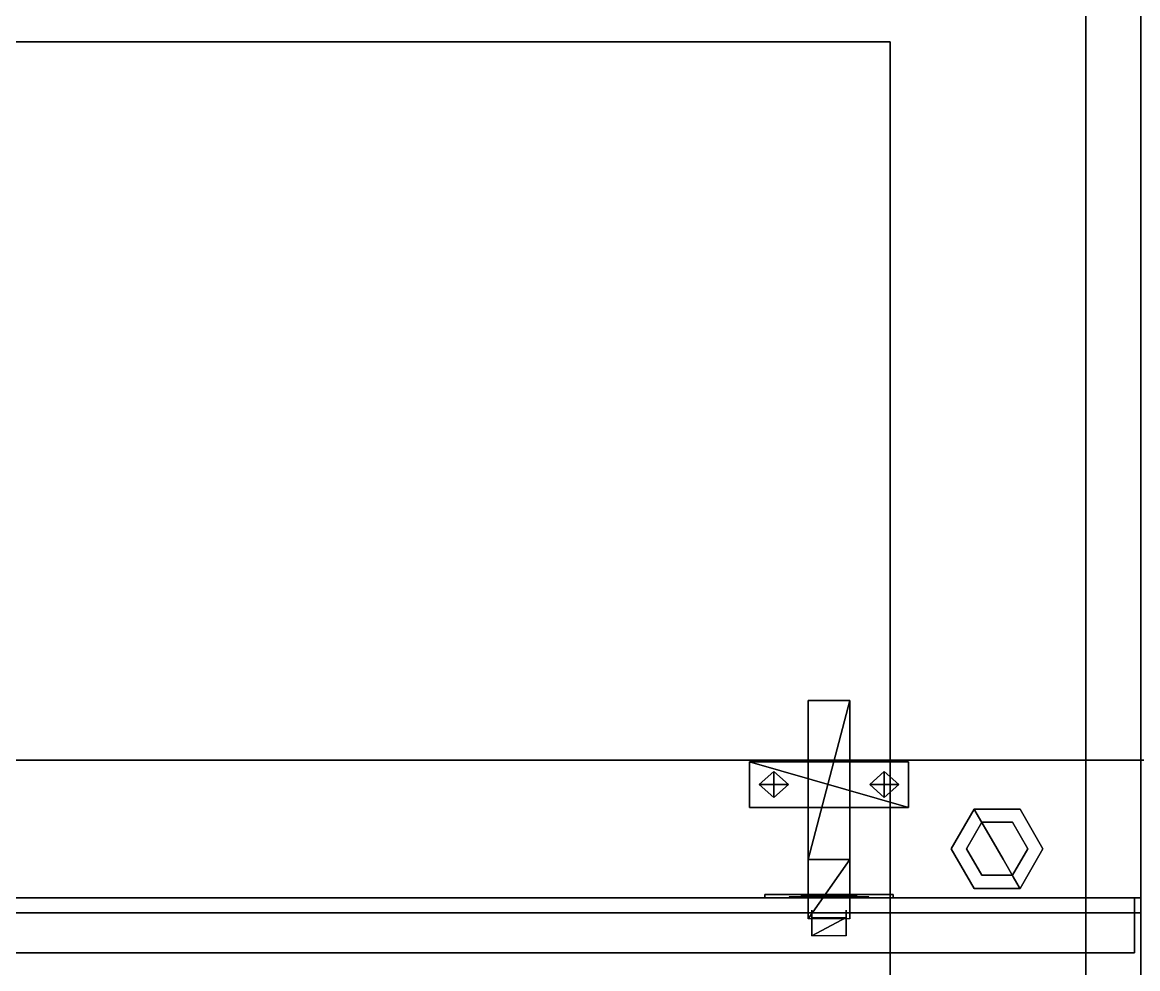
# Model space of a CAD drawing. Extents: x 0 to 6014, y -2453 to 0.
# Drawn here: x 2044 to 2409, y -573.2 to -263.6 of the extents above; entities that cross this region are included whole.
import ezdxf

# ---------------------------------------------------------------- set-up
doc = ezdxf.new("R2010")
doc.units = 0
for name, color, linetype in [('LAYER0', 7, 'CONTINUOUS'), ('LAYER1', 7, 'CONTINUOUS'), ('LAYER20', 7, 'CONTINUOUS'), ('LAYER24', 7, 'CONTINUOUS'), ('LAYER282', 7, 'CONTINUOUS'), ('LAYER299', 7, 'CONTINUOUS'), ('LAYER3', 7, 'CONTINUOUS'), ('LAYER300', 7, 'CONTINUOUS'), ('LAYER315', 254, 'CONTINUOUS'), ('LAYER416', 7, 'CONTINUOUS'), ('LAYER417', 7, 'CONTINUOUS'), ('LAYER420', 7, 'CONTINUOUS'), ('LAYER429', 28, 'CONTINUOUS'), ('LAYER430', 253, 'CONTINUOUS'), ('LAYER433', 254, 'CONTINUOUS'), ('LAYER435', 45, 'CONTINUOUS'), ('LAYER685', 7, 'CONTINUOUS'), ('LAYER695', 7, 'CONTINUOUS'), ('LAYER696', 45, 'CONTINUOUS')]:
    doc.layers.add(name, color=color, linetype=linetype)

msp = doc.modelspace()

# ---------------------------------------------------------------- linework, layer by layer
at = {"layer": 'LAYER0'}
for points, invisible_edges in [([(4585, 0), (1510, -265), (1510, 0), (4585, 0)], 1), ([(1510, -265), (4585, 0), (2107, -1840), (1510, -265)], 7), ([(1510, -265, 5), (2107, -1840, 5), (1510, 0, 5), (1510, -265, 5)], 3), ([(1510, 0, 5), (2107, -1840, 5), (4585, 0, 5), (1510, 0, 5)], 3), ([(2107, -1840), (4585, 0), (2107, -2453), (2107, -1840)], 3), ([(2107, -2453), (4585, 0), (4585, -640), (2107, -2453)], 5), ([(4585, 0, 5), (2107, -1840, 5), (4585, -640, 5), (4585, 0, 5)], 3), ([(2107, -1840, 5), (0, -10, 5), (0, -1840, 5), (2107, -1840, 5)], 1), ([(0, -10, 5), (2107, -1840, 5), (1065, -265, 5), (0, -10, 5)], 7), ([(0, -1840), (1065, -265), (2107, -1840), (0, -1840)], 3), ([(2107, -1840), (1065, -265), (1510, -265), (2107, -1840)], 5), ([(1065, -265, 5), (2107, -1840, 5), (1510, -265, 5), (1065, -265, 5)], 3)]:
    msp.add_3dface(points, dxfattribs=dict(at, invisible_edges=invisible_edges))
at = {"layer": 'LAYER20', "invisible_edges": 1}
for points in [[(2392, -150, 156), (1678, -823, 156), (1678, -150, 156), (2392, -150, 156)], [(1678, -823, 156), (2392, -150, 156), (2392, -823, 156), (1678, -823, 156)], [(2392, -823, 174), (1678, -150, 174), (1678, -823, 174), (2392, -823, 174)], [(1678, -150, 174), (2392, -823, 174), (2392, -150, 174), (1678, -150, 174)], [(2392, -150, 156), (2392, -823, 174), (2392, -823, 156), (2392, -150, 156)], [(2392, -823, 174), (2392, -150, 156), (2392, -150, 174), (2392, -823, 174)]]:
    msp.add_3dface(points, dxfattribs=at)
at = {"layer": 'LAYER24', "invisible_edges": 1}
for points in [[(1678, -174.6001, 292), (2392, -823.0001, 292), (2392, -174.6001, 292), (1678, -174.6001, 292)], [(2392, -823.0001, 292), (1678, -174.6001, 292), (1678, -823.0001, 292), (2392, -823.0001, 292)], [(1678, -823.0001, 274), (2392, -174.6001, 274), (2392, -823.0001, 274), (1678, -823.0001, 274)], [(2392, -174.6001, 274), (1678, -823.0001, 274), (1678, -174.6001, 274), (2392, -174.6001, 274)], [(2392, -174.6001, 274), (2392, -823.0001, 292), (2392, -823.0001, 274), (2392, -174.6001, 274)], [(2392, -823.0001, 292), (2392, -174.6001, 274), (2392, -174.6001, 292), (2392, -823.0001, 292)]]:
    msp.add_3dface(points, dxfattribs=at)
at = {"layer": 'LAYER282', "invisible_edges": 1}
for points in [[(2392, -150, 1943), (2392, -755, 2293), (2392, -150, 2293), (2392, -150, 1943)], [(2392, -755, 2293), (2392, -150, 1943), (2392, -755, 1943), (2392, -755, 2293)], [(2392, -150, 1943), (2410, -755, 1943), (2392, -755, 1943), (2392, -150, 1943)], [(2410, -755, 1943), (2392, -150, 1943), (2410, -150, 1943), (2410, -755, 1943)], [(2410, -150, 2293), (2392, -755, 2293), (2410, -755, 2293), (2410, -150, 2293)], [(2392, -755, 2293), (2410, -150, 2293), (2392, -150, 2293), (2392, -755, 2293)]]:
    msp.add_3dface(points, dxfattribs=at)
at = {"layer": 'LAYER299', "invisible_edges": 1}
for points in [[(2392, -150, 1944), (1696, -755, 1944), (1696, -150, 1944), (2392, -150, 1944)], [(1696, -755, 1944), (2392, -150, 1944), (2392, -755, 1944), (1696, -755, 1944)], [(2392, -755, 1962), (1696, -150, 1962), (1696, -755, 1962), (2392, -755, 1962)], [(1696, -150, 1962), (2392, -755, 1962), (2392, -150, 1962), (1696, -150, 1962)], [(2392, -150, 1944), (2392, -755, 1962), (2392, -755, 1944), (2392, -150, 1944)], [(2392, -755, 1962), (2392, -150, 1944), (2392, -150, 1962), (2392, -755, 1962)]]:
    msp.add_3dface(points, dxfattribs=at)
at = {"layer": 'LAYER3', "invisible_edges": 1}
for points in [[(2392, -150, 155), (2392, -823, 912), (2392, -150, 912), (2392, -150, 155)], [(2392, -823, 912), (2392, -150, 155), (2392, -823, 155), (2392, -823, 912)], [(2392, -150, 155), (2410, -823, 155), (2392, -823, 155), (2392, -150, 155)], [(2410, -823, 155), (2392, -150, 155), (2410, -150, 155), (2410, -823, 155)], [(2410, -150, 912), (2392, -823, 912), (2410, -823, 912), (2410, -150, 912)], [(2392, -823, 912), (2410, -150, 912), (2392, -150, 912), (2392, -823, 912)]]:
    msp.add_3dface(points, dxfattribs=at)
at = {"layer": 'LAYER300', "invisible_edges": 1}
for points in [[(1696, -150, 2292), (2392, -755, 2292), (2392, -150, 2292), (1696, -150, 2292)], [(2392, -755, 2292), (1696, -150, 2292), (1696, -755, 2292), (2392, -755, 2292)], [(1696, -755, 2274), (2392, -150, 2274), (2392, -755, 2274), (1696, -755, 2274)], [(2392, -150, 2274), (1696, -755, 2274), (1696, -150, 2274), (2392, -150, 2274)], [(2392, -150, 2274), (2392, -755, 2292), (2392, -755, 2274), (2392, -150, 2274)], [(2392, -755, 2292), (2392, -150, 2274), (2392, -150, 2292), (2392, -755, 2292)]]:
    msp.add_3dface(points, dxfattribs=at)
at = {"layer": 'LAYER315', "invisible_edges": 1}
for points in [[(3646, -505, 1925), (1678, -755, 1925), (1678, -505, 1925), (3646, -505, 1925)], [(1678, -755, 1925), (3646, -505, 1925), (3646, -755, 1925), (1678, -755, 1925)], [(1678, -505, 1943), (3646, -505, 1925), (1678, -505, 1925), (1678, -505, 1943)], [(3646, -505, 1925), (1678, -505, 1943), (3646, -505, 1943), (3646, -505, 1925)], [(3646, -755, 1943), (1678, -505, 1943), (1678, -755, 1943), (3646, -755, 1943)], [(1678, -505, 1943), (3646, -755, 1943), (3646, -505, 1943), (1678, -505, 1943)]]:
    msp.add_3dface(points, dxfattribs=at)
at = {"layer": 'LAYER416', "invisible_edges": 1}
for points in [[(1696, -150, 1924), (2392, -550, 1924), (2392, -150, 1924), (1696, -150, 1924)], [(2392, -550, 1924), (1696, -150, 1924), (1696, -550, 1924), (2392, -550, 1924)], [(1696, -550, 1906), (2392, -150, 1906), (2392, -550, 1906), (1696, -550, 1906)], [(2392, -150, 1906), (1696, -550, 1906), (1696, -150, 1906), (2392, -150, 1906)], [(2392, -150, 1906), (2392, -550, 1924), (2392, -550, 1906), (2392, -150, 1906)], [(2392, -550, 1924), (2392, -150, 1906), (2392, -150, 1924), (2392, -550, 1924)], [(1696, -550, 1906), (2392, -550, 1924), (1696, -550, 1924), (1696, -550, 1906)], [(2392, -550, 1924), (1696, -550, 1906), (2392, -550, 1906), (2392, -550, 1924)]]:
    msp.add_3dface(points, dxfattribs=at)
at = {"layer": 'LAYER417', "invisible_edges": 1}
for points in [[(2392, -150, 1583), (1696, -550, 1583), (1696, -150, 1583), (2392, -150, 1583)], [(1696, -550, 1583), (2392, -150, 1583), (2392, -550, 1583), (1696, -550, 1583)], [(2392, -550, 1601), (1696, -150, 1601), (1696, -550, 1601), (2392, -550, 1601)], [(1696, -150, 1601), (2392, -550, 1601), (2392, -150, 1601), (1696, -150, 1601)], [(2392, -150, 1583), (2392, -550, 1601), (2392, -550, 1583), (2392, -150, 1583)], [(2392, -550, 1601), (2392, -150, 1583), (2392, -150, 1601), (2392, -550, 1601)], [(2392, -550, 1601), (1696, -550, 1583), (2392, -550, 1583), (2392, -550, 1601)], [(1696, -550, 1583), (2392, -550, 1601), (1696, -550, 1601), (1696, -550, 1583)]]:
    msp.add_3dface(points, dxfattribs=at)
at = {"layer": 'LAYER420', "invisible_edges": 1}
for points in [[(2392, -150, 1582), (2392, -550, 1925), (2392, -150, 1925), (2392, -150, 1582)], [(2392, -550, 1925), (2392, -150, 1582), (2392, -550, 1582), (2392, -550, 1925)], [(2392, -150, 1582), (2410, -550, 1582), (2392, -550, 1582), (2392, -150, 1582)], [(2410, -550, 1582), (2392, -150, 1582), (2410, -150, 1582), (2410, -550, 1582)], [(2410, -150, 1925), (2392, -550, 1925), (2410, -550, 1925), (2410, -150, 1925)], [(2392, -550, 1925), (2410, -150, 1925), (2392, -150, 1925), (2392, -550, 1925)], [(2410, -550, 1582), (2392, -550, 1925), (2392, -550, 1582), (2410, -550, 1582)], [(2392, -550, 1925), (2410, -550, 1582), (2410, -550, 1925), (2392, -550, 1925)]]:
    msp.add_3dface(points, dxfattribs=at)
at = {"layer": 'LAYER429'}
for points in [[(2287, -549, 1883.5), (2287, -550, 1883.5), (2287, -549, 1883.5)], [(2287, -549, 1883.5), (2287, -549, 1901.5), (2287, -549, 1901.5), (2287, -549, 1883.5)], [(2329, -550, 1883.5), (2287, -550, 1883.5), (2287, -549, 1883.5), (2329, -549, 1883.5)], [(2299, -549, 1901.5), (2299, -550, 1901.5), (2287, -550, 1901.5), (2287, -549, 1901.5)], [(2287, -549, 1901.5), (2287, -550, 1901.5), (2287, -550, 1883.5), (2287, -549, 1883.5)], [(2299, -550, 1901.5), (2287, -550, 1901.5), (2299, -550, 1901.5)], [(2329, -550, 1883.5), (2329, -550, 1901.5), (2287, -550, 1901.5), (2287, -550, 1883.5)], [(2317, -549, 1888.5), (2317, -550, 1888.5), (2299, -550, 1888.5), (2299, -549, 1888.5)], [(2299, -549, 1888.5), (2299, -550, 1888.5), (2299, -550, 1901.5), (2299, -549, 1901.5)], [(2317, -550, 1888.5), (2299, -550, 1888.5), (2317, -550, 1888.5)], [(2317, -549, 1888.5), (2317, -550, 1888.5), (2317, -550, 1901.5), (2317, -549, 1901.5)], [(2317, -549, 1901.5), (2317, -550, 1901.5), (2329, -550, 1901.5), (2329, -549, 1901.5)], [(2317, -550, 1901.5), (2329, -550, 1901.5), (2317, -550, 1901.5)], [(2329, -549, 1883.5), (2329, -549, 1901.5), (2329, -549, 1901.5), (2329, -549, 1883.5)], [(2329, -549, 1901.5), (2329, -550, 1901.5), (2329, -550, 1883.5), (2329, -549, 1883.5)]]:
    msp.add_3dface(points, dxfattribs=at)
for points, invisible_edges in [([(2287, -549, 1883.5), (2329, -549, 1883.5), (2317, -549, 1888.5), (2299, -549, 1888.5)], 10), ([(2287, -549, 1883.5), (2299, -549, 1888.5), (2299, -549, 1901.5), (2287, -549, 1901.5)], 1), ([(2295.99, -549.75, 1906.475), (2295, -549.75, 1901.5), (2299, -549.75, 1901.5), (2302.5, -549.75, 1905.5)], 8), ([(2298.808, -549.75, 1910.692), (2295.99, -549.75, 1906.475), (2302.5, -549.75, 1905.5), (2302.5, -549.75, 1909)], 10), ([(2303.025, -549.75, 1913.51), (2298.808, -549.75, 1910.692), (2302.5, -549.75, 1909), (2302.5, -549.75, 1912.5)], 10), ([(2302.683, -549.5, 1905.709), (2313.5, -549.5, 1905.5), (2317, -549.5, 1901.5), (2299, -549.5, 1901.5)], 5), ([(2299, -549.5, 1901.5), (2317, -549.5, 1901.5), (2317, -549.5, 1888.5), (2299, -549.5, 1888.5)], 1), ([(2302.5, -549.5, 1912.5), (2313.5, -549.5, 1912.5), (2313.5, -549.5, 1905.5), (2302.683, -549.5, 1905.709)], 4), ([(2308, -549.75, 1914.5), (2303.025, -549.75, 1913.51), (2302.5, -549.75, 1912.5), (2308, -549.75, 1912.5)], 10), ([(2312.975, -549.75, 1913.51), (2308, -549.75, 1914.5), (2308, -549.75, 1912.5), (2313.5, -549.75, 1912.5)], 10), ([(2317.192, -549.75, 1910.692), (2312.975, -549.75, 1913.51), (2313.5, -549.75, 1912.5), (2313.5, -549.75, 1909)], 10), ([(2321, -549.75, 1901.5), (2320.01, -549.75, 1906.475), (2313.5, -549.75, 1905.5), (2317, -549.75, 1901.5)], 2), ([(2320.01, -549.75, 1906.475), (2317.192, -549.75, 1910.692), (2313.5, -549.75, 1909), (2313.5, -549.75, 1905.5)], 10), ([(2329, -549, 1883.5), (2317, -549, 1888.5), (2317, -549, 1901.5), (2329, -549, 1901.5)], 1)]:
    msp.add_3dface(points, dxfattribs=dict(at, invisible_edges=invisible_edges))
at = {"layer": 'LAYER430'}
for points in [[(2314.783, -485.5, 1906), (2314.783, -485.5, 1891.078), (2301.217, -485.5, 1906), (2314.783, -485.5, 1906)], [(2301.217, -485.5, 1906), (2314.783, -485.5, 1891.078), (2301.217, -485.5, 1891.078), (2301.217, -485.5, 1906)], [(2301.217, -485.5, 1906), (2301.217, -485.5, 1891.078), (2301.217, -537.5, 1906), (2301.217, -485.5, 1906)], [(2301.217, -537.5, 1906), (2301.217, -485.5, 1891.078), (2301.217, -537.5, 1891.078), (2301.217, -537.5, 1906)], [(2314.783, -537.5, 1891.078), (2301.217, -537.5, 1891.078), (2314.783, -485.5, 1891.078), (2314.783, -537.5, 1891.078)], [(2314.783, -485.5, 1891.078), (2301.217, -537.5, 1891.078), (2301.217, -485.5, 1891.078), (2314.783, -485.5, 1891.078)], [(2314.783, -537.5, 1906), (2314.783, -537.5, 1891.078), (2314.783, -485.5, 1906), (2314.783, -537.5, 1906)], [(2314.783, -485.5, 1906), (2314.783, -537.5, 1891.078), (2314.783, -485.5, 1891.078), (2314.783, -485.5, 1906)], [(2282, -520.5, 1904.01), (2282, -520.5, 1906), (2282, -505.5, 1906), (2282, -520.5, 1904.01)], [(2282, -520.5, 1904.01), (2282, -505.5, 1906), (2282, -505.5, 1904.01), (2282, -520.5, 1904.01)], [(2282, -505.5, 1904.01), (2282, -505.5, 1906), (2334, -505.5, 1906), (2282, -505.5, 1904.01)], [(2282, -505.5, 1904.01), (2334, -505.5, 1906), (2334, -505.5, 1904.01), (2282, -505.5, 1904.01)], [(2334, -520.5, 1904.01), (2282, -520.5, 1904.01), (2282, -505.5, 1904.01), (2334, -520.5, 1904.01)], [(2334, -520.5, 1904.01), (2282, -505.5, 1904.01), (2334, -505.5, 1904.01), (2334, -520.5, 1904.01)], [(2334, -505.5, 1904.01), (2334, -505.5, 1906), (2334, -520.5, 1906), (2334, -505.5, 1904.01)], [(2334, -505.5, 1904.01), (2334, -520.5, 1906), (2334, -520.5, 1904.01), (2334, -505.5, 1904.01)], [(2289.913, -508.7573, 1903.016), (2285.117, -513, 1903.016), (2289.913, -508.7573, 1904.01), (2289.913, -508.7573, 1903.016)], [(2289.913, -508.7573, 1904.01), (2285.117, -513, 1903.016), (2285.117, -513, 1904.01), (2289.913, -508.7573, 1904.01)], [(2285.117, -513, 1904.01), (2289.913, -508.7573, 1904.01), (2294.709, -513, 1904.01), (2285.117, -513, 1904.01)], [(2285.117, -513, 1903.016), (2289.913, -508.7573, 1903.016), (2289.913, -517.2427, 1903.016), (2285.117, -513, 1903.016)], [(2294.709, -513, 1903.016), (2289.913, -508.7573, 1903.016), (2294.709, -513, 1904.01), (2294.709, -513, 1903.016)], [(2294.709, -513, 1904.01), (2289.913, -508.7573, 1903.016), (2289.913, -508.7573, 1904.01), (2294.709, -513, 1904.01)], [(2289.913, -517.2427, 1903.016), (2289.913, -508.7573, 1903.016), (2294.709, -513, 1903.016), (2289.913, -517.2427, 1903.016)], [(2326.087, -508.7573, 1903.016), (2321.291, -513, 1903.016), (2326.087, -508.7573, 1904.01), (2326.087, -508.7573, 1903.016)], [(2326.087, -508.7573, 1904.01), (2321.291, -513, 1903.016), (2321.291, -513, 1904.01), (2326.087, -508.7573, 1904.01)], [(2321.291, -513, 1904.01), (2326.087, -508.7573, 1904.01), (2330.883, -513, 1904.01), (2321.291, -513, 1904.01)], [(2321.291, -513, 1903.016), (2326.087, -508.7573, 1903.016), (2326.087, -517.2427, 1903.016), (2321.291, -513, 1903.016)], [(2330.883, -513, 1903.016), (2326.087, -508.7573, 1903.016), (2330.883, -513, 1904.01), (2330.883, -513, 1903.016)], [(2330.883, -513, 1904.01), (2326.087, -508.7573, 1903.016), (2326.087, -508.7573, 1904.01), (2330.883, -513, 1904.01)], [(2326.087, -517.2427, 1903.016), (2326.087, -508.7573, 1903.016), (2330.883, -513, 1903.016), (2326.087, -517.2427, 1903.016)], [(2285.117, -513, 1904.01), (2294.709, -513, 1904.01), (2289.913, -517.2427, 1904.01), (2285.117, -513, 1904.01)], [(2285.117, -513, 1904.01), (2285.117, -513, 1903.016), (2289.913, -517.2427, 1904.01), (2285.117, -513, 1904.01)], [(2289.913, -517.2427, 1904.01), (2285.117, -513, 1903.016), (2289.913, -517.2427, 1903.016), (2289.913, -517.2427, 1904.01)], [(2289.913, -517.2427, 1903.016), (2294.709, -513, 1903.016), (2289.913, -517.2427, 1904.01), (2289.913, -517.2427, 1903.016)], [(2289.913, -517.2427, 1904.01), (2294.709, -513, 1903.016), (2294.709, -513, 1904.01), (2289.913, -517.2427, 1904.01)], [(2321.291, -513, 1904.01), (2330.883, -513, 1904.01), (2326.087, -517.2427, 1904.01), (2321.291, -513, 1904.01)], [(2321.291, -513, 1904.01), (2321.291, -513, 1903.016), (2326.087, -517.2427, 1904.01), (2321.291, -513, 1904.01)], [(2326.087, -517.2427, 1904.01), (2321.291, -513, 1903.016), (2326.087, -517.2427, 1903.016), (2326.087, -517.2427, 1904.01)], [(2326.087, -517.2427, 1903.016), (2330.883, -513, 1903.016), (2326.087, -517.2427, 1904.01), (2326.087, -517.2427, 1903.016)], [(2326.087, -517.2427, 1904.01), (2330.883, -513, 1903.016), (2330.883, -513, 1904.01), (2326.087, -517.2427, 1904.01)], [(2334, -520.5, 1906), (2282, -520.5, 1906), (2282, -520.5, 1904.01), (2334, -520.5, 1906)], [(2334, -520.5, 1906), (2282, -520.5, 1904.01), (2334, -520.5, 1904.01), (2334, -520.5, 1906)], [(2301.217, -537.5, 1898.042), (2301.217, -537.5, 1891.078), (2301.217, -556.8654, 1895.058), (2301.217, -537.5, 1898.042)], [(2301.217, -556.8654, 1895.058), (2301.217, -537.5, 1891.078), (2301.217, -556.8654, 1888.094), (2301.217, -556.8654, 1895.058)], [(2314.783, -556.8654, 1888.094), (2301.217, -556.8654, 1888.094), (2314.783, -537.5, 1891.078), (2314.783, -556.8654, 1888.094)], [(2314.783, -537.5, 1891.078), (2301.217, -556.8654, 1888.094), (2301.217, -537.5, 1891.078), (2314.783, -537.5, 1891.078)], [(2314.783, -556.8654, 1895.058), (2314.783, -556.8654, 1888.094), (2314.783, -537.5, 1898.042), (2314.783, -556.8654, 1895.058)], [(2314.783, -537.5, 1898.042), (2314.783, -556.8654, 1888.094), (2314.783, -537.5, 1891.078), (2314.783, -537.5, 1898.042)], [(2302.348, -554.0753, 1890.308), (2302.348, -556.4556, 1888.818), (2302.348, -561.9226, 1907.082), (2302.348, -554.0753, 1890.308)], [(2313.652, -561.9226, 1907.082), (2313.652, -562.5, 1906.591), (2313.652, -554.0753, 1890.308), (2313.652, -561.9226, 1907.082)], [(2313.652, -554.0753, 1890.308), (2313.652, -562.5, 1906.591), (2313.652, -556.4556, 1888.818), (2313.652, -554.0753, 1890.308)], [(2302.348, -561.9226, 1907.082), (2302.348, -556.4556, 1888.818), (2302.348, -562.5, 1906.591), (2302.348, -561.9226, 1907.082)], [(2313.652, -562.5, 1906.591), (2302.348, -562.5, 1906.591), (2313.652, -556.4556, 1888.818), (2313.652, -562.5, 1906.591)], [(2313.652, -556.4556, 1888.818), (2302.348, -562.5, 1906.591), (2302.348, -556.4556, 1888.818), (2313.652, -556.4556, 1888.818)]]:
    msp.add_3dface(points, dxfattribs=at)
at = {"layer": 'LAYER433'}
for points, invisible_edges in [([(2355.5, -521.0096, 1854.166), (2348, -534, 1854.166), (2378, -534, 1854.166), (2370.5, -521.0096, 1854.166)], 2), ([(2355.5, -521.0096, 1854.166), (2348, -534, 1854.166), (2348, -534, 1879.062), (2355.5, -521.0096, 1879.062)], 2), ([(2348.511, -534, 1882.928), (2348, -534, 1879.062), (2355.5, -521.0096, 1879.062), (2355.755, -521.4523, 1882.928)], 9), ([(2355.755, -521.4523, 1666.067), (2355.5, -521.0096, 1669.934), (2348, -534, 1669.934), (2348.511, -534, 1666.067)], 12), ([(2350.01, -534, 1886.531), (2348.511, -534, 1882.928), (2355.755, -521.4523, 1882.928), (2356.505, -522.75, 1886.531)], 11), ([(2356.505, -522.75, 1662.465), (2355.755, -521.4523, 1666.067), (2348.511, -534, 1666.067), (2350.01, -534, 1662.465)], 14), ([(2355.755, -521.4523, 1882.928), (2355.5, -521.0096, 1879.062), (2370.5, -521.0096, 1879.062), (2370.245, -521.4523, 1882.928)], 12), ([(2370.245, -521.4523, 1666.067), (2370.5, -521.0096, 1669.934), (2355.5, -521.0096, 1669.934), (2355.755, -521.4523, 1666.067)], 9), ([(2356.505, -522.75, 1886.531), (2355.755, -521.4523, 1882.928), (2370.245, -521.4523, 1882.928), (2369.495, -522.75, 1886.531)], 14), ([(2369.495, -522.75, 1662.465), (2370.245, -521.4523, 1666.067), (2355.755, -521.4523, 1666.067), (2356.505, -522.75, 1662.465)], 11), ([(2375.99, -534, 1662.465), (2377.489, -534, 1666.067), (2370.245, -521.4523, 1666.067), (2369.495, -522.75, 1662.465)], 15), ([(2369.495, -522.75, 1886.531), (2370.245, -521.4523, 1882.928), (2377.489, -534, 1882.928), (2375.99, -534, 1886.531)], 15), ([(2377.489, -534, 1666.067), (2378, -534, 1669.934), (2370.5, -521.0096, 1669.934), (2370.245, -521.4523, 1666.067)], 13), ([(2370.245, -521.4523, 1882.928), (2370.5, -521.0096, 1879.062), (2378, -534, 1879.062), (2377.489, -534, 1882.928)], 13), ([(2352.394, -534, 1889.625), (2350.01, -534, 1886.531), (2356.505, -522.75, 1886.531), (2357.697, -524.8145, 1889.625)], 11), ([(2357.697, -524.8145, 1659.371), (2356.505, -522.75, 1662.465), (2350.01, -534, 1662.465), (2352.394, -534, 1659.371)], 14), ([(2355.5, -534, 1891.999), (2352.394, -534, 1889.625), (2357.697, -524.8145, 1889.625), (2359.25, -527.5048, 1891.999)], 11), ([(2359.25, -527.5048, 1656.997), (2357.697, -524.8145, 1659.371), (2352.394, -534, 1659.371), (2355.5, -534, 1656.997)], 14), ([(2358, -525.3397, 1694.83), (2353, -534, 1694.83), (2373, -534, 1694.83), (2368, -525.3397, 1694.83)], 2), ([(2358, -525.3397, 1854.166), (2353, -534, 1854.166), (2353, -534, 1694.83), (2358, -525.3397, 1694.83)], 8), ([(2357.697, -524.8145, 1889.625), (2356.505, -522.75, 1886.531), (2369.495, -522.75, 1886.531), (2368.303, -524.8145, 1889.625)], 14), ([(2368.303, -524.8145, 1659.371), (2369.495, -522.75, 1662.465), (2356.505, -522.75, 1662.465), (2357.697, -524.8145, 1659.371)], 11), ([(2359.25, -527.5048, 1891.999), (2357.697, -524.8145, 1889.625), (2368.303, -524.8145, 1889.625), (2366.75, -527.5048, 1891.999)], 14), ([(2366.75, -527.5048, 1656.997), (2368.303, -524.8145, 1659.371), (2357.697, -524.8145, 1659.371), (2359.25, -527.5048, 1656.997)], 11), ([(2368, -525.3397, 1854.166), (2358, -525.3397, 1854.166), (2358, -525.3397, 1694.83), (2368, -525.3397, 1694.83)], 2), ([(2366.75, -527.5048, 1891.999), (2368.303, -524.8145, 1889.625), (2373.606, -534, 1889.625), (2370.5, -534, 1891.999)], 15), ([(2370.5, -534, 1656.997), (2373.606, -534, 1659.371), (2368.303, -524.8145, 1659.371), (2366.75, -527.5048, 1656.997)], 15), ([(2368.303, -524.8145, 1889.625), (2369.495, -522.75, 1886.531), (2375.99, -534, 1886.531), (2373.606, -534, 1889.625)], 15), ([(2373.606, -534, 1659.371), (2375.99, -534, 1662.465), (2369.495, -522.75, 1662.465), (2368.303, -524.8145, 1659.371)], 15), ([(2359.118, -534, 1893.491), (2355.5, -534, 1891.999), (2359.25, -527.5048, 1891.999), (2361.059, -530.6378, 1893.491)], 11), ([(2361.059, -530.6378, 1655.505), (2359.25, -527.5048, 1656.997), (2355.5, -534, 1656.997), (2359.118, -534, 1655.505)], 14), ([(2361.059, -530.6378, 1893.491), (2359.25, -527.5048, 1891.999), (2366.75, -527.5048, 1891.999), (2364.941, -530.6378, 1893.491)], 14), ([(2364.941, -530.6378, 1655.505), (2366.75, -527.5048, 1656.997), (2359.25, -527.5048, 1656.997), (2361.059, -530.6378, 1655.505)], 11), ([(2364.941, -530.6378, 1893.491), (2366.75, -527.5048, 1891.999), (2370.5, -534, 1891.999), (2366.882, -534, 1893.491)], 15), ([(2366.882, -534, 1655.505), (2370.5, -534, 1656.997), (2366.75, -527.5048, 1656.997), (2364.941, -530.6378, 1655.505)], 15), ([(2363, -534, 1895.134), (2359.118, -534, 1893.491), (2361.059, -530.6378, 1893.491), (2363, -534, 1895.134)], 3), ([(2363, -534, 1654.996), (2361.059, -530.6378, 1655.505), (2359.118, -534, 1655.505), (2363, -534, 1654.996)], 6), ([(2363, -534, 1895.134), (2361.059, -530.6378, 1893.491), (2364.941, -530.6378, 1893.491), (2363, -534, 1895.134)], 6), ([(2363, -534, 1654.996), (2364.941, -530.6378, 1655.505), (2361.059, -530.6378, 1655.505), (2363, -534, 1654.996)], 3), ([(2363, -534, 1895.134), (2364.941, -530.6378, 1893.491), (2366.882, -534, 1893.491), (2363, -534, 1895.134)], 7), ([(2363, -534, 1654.996), (2366.882, -534, 1655.505), (2364.941, -530.6378, 1655.505), (2363, -534, 1654.996)], 7), ([(2348, -534, 1854.166), (2378, -534, 1854.166), (2370.5, -546.9904, 1854.166), (2355.5, -546.9904, 1854.166)], 1), ([(2378, -534, 1694.83), (2348, -534, 1694.83), (2355.5, -546.9904, 1694.83), (2370.5, -546.9904, 1694.83)], 1), ([(2348, -534, 1854.166), (2355.5, -546.9904, 1854.166), (2355.5, -546.9904, 1879.062), (2348, -534, 1879.062)], 8), ([(2355.755, -546.5477, 1882.928), (2355.5, -546.9904, 1879.062), (2348, -534, 1879.062), (2348.511, -534, 1882.928)], 13), ([(2348, -534, 1854.166), (2378, -534, 1854.166), (2370.5, -546.9904, 1854.166), (2355.5, -546.9904, 1854.166)], 1), ([(2348.511, -534, 1666.067), (2348, -534, 1669.934), (2355.5, -546.9904, 1669.934), (2355.755, -546.5477, 1666.067)], 13), ([(2356.505, -545.25, 1886.531), (2355.755, -546.5477, 1882.928), (2348.511, -534, 1882.928), (2350.01, -534, 1886.531)], 15), ([(2350.01, -534, 1662.465), (2348.511, -534, 1666.067), (2355.755, -546.5477, 1666.067), (2356.505, -545.25, 1662.465)], 15), ([(2357.697, -543.1855, 1889.625), (2356.505, -545.25, 1886.531), (2350.01, -534, 1886.531), (2352.394, -534, 1889.625)], 15), ([(2352.394, -534, 1659.371), (2350.01, -534, 1662.465), (2356.505, -545.25, 1662.465), (2357.697, -543.1855, 1659.371)], 15), ([(2359.25, -540.4952, 1891.999), (2357.697, -543.1855, 1889.625), (2352.394, -534, 1889.625), (2355.5, -534, 1891.999)], 15), ([(2355.5, -534, 1656.997), (2352.394, -534, 1659.371), (2357.697, -543.1855, 1659.371), (2359.25, -540.4952, 1656.997)], 15), ([(2353, -534, 1694.83), (2373, -534, 1694.83), (2368, -542.6603, 1694.83), (2358, -542.6603, 1694.83)], 1), ([(2353, -534, 1854.166), (2358, -542.6603, 1854.166), (2358, -542.6603, 1694.83), (2353, -534, 1694.83)], 2), ([(2361.059, -537.3622, 1893.491), (2359.25, -540.4952, 1891.999), (2355.5, -534, 1891.999), (2359.118, -534, 1893.491)], 15), ([(2359.118, -534, 1655.505), (2355.5, -534, 1656.997), (2359.25, -540.4952, 1656.997), (2361.059, -537.3622, 1655.505)], 15), ([(2363, -534, 1895.134), (2361.059, -537.3622, 1893.491), (2359.118, -534, 1893.491), (2363, -534, 1895.134)], 7), ([(2363, -534, 1654.996), (2359.118, -534, 1655.505), (2361.059, -537.3622, 1655.505), (2363, -534, 1654.996)], 7), ([(2363, -534, 1895.134), (2364.941, -537.3622, 1893.491), (2361.059, -537.3622, 1893.491), (2363, -534, 1895.134)], 6), ([(2363, -534, 1654.996), (2361.059, -537.3622, 1655.505), (2364.941, -537.3622, 1655.505), (2363, -534, 1654.996)], 3), ([(2363, -534, 1895.134), (2366.882, -534, 1893.491), (2364.941, -537.3622, 1893.491), (2363, -534, 1895.134)], 3), ([(2363, -534, 1654.996), (2364.941, -537.3622, 1655.505), (2366.882, -534, 1655.505), (2363, -534, 1654.996)], 6), ([(2366.882, -534, 1893.491), (2370.5, -534, 1891.999), (2366.75, -540.4952, 1891.999), (2364.941, -537.3622, 1893.491)], 11), ([(2364.941, -537.3622, 1655.505), (2366.75, -540.4952, 1656.997), (2370.5, -534, 1656.997), (2366.882, -534, 1655.505)], 14), ([(2366.75, -540.4952, 1656.997), (2368.303, -543.1855, 1659.371), (2373.606, -534, 1659.371), (2370.5, -534, 1656.997)], 14), ([(2370.5, -534, 1891.999), (2373.606, -534, 1889.625), (2368.303, -543.1855, 1889.625), (2366.75, -540.4952, 1891.999)], 11), ([(2368, -542.6603, 1854.166), (2373, -534, 1854.166), (2373, -534, 1694.83), (2368, -542.6603, 1694.83)], 8), ([(2368.303, -543.1855, 1659.371), (2369.495, -545.25, 1662.465), (2375.99, -534, 1662.465), (2373.606, -534, 1659.371)], 14), ([(2373.606, -534, 1889.625), (2375.99, -534, 1886.531), (2369.495, -545.25, 1886.531), (2368.303, -543.1855, 1889.625)], 11), ([(2369.495, -545.25, 1662.465), (2370.245, -546.5477, 1666.067), (2377.489, -534, 1666.067), (2375.99, -534, 1662.465)], 14), ([(2375.99, -534, 1886.531), (2377.489, -534, 1882.928), (2370.245, -546.5477, 1882.928), (2369.495, -545.25, 1886.531)], 11), ([(2370.245, -546.5477, 1666.067), (2370.5, -546.9904, 1669.934), (2378, -534, 1669.934), (2377.489, -534, 1666.067)], 12), ([(2377.489, -534, 1882.928), (2378, -534, 1879.062), (2370.5, -546.9904, 1879.062), (2370.245, -546.5477, 1882.928)], 9), ([(2364.941, -537.3622, 1893.491), (2366.75, -540.4952, 1891.999), (2359.25, -540.4952, 1891.999), (2361.059, -537.3622, 1893.491)], 14), ([(2361.059, -537.3622, 1655.505), (2359.25, -540.4952, 1656.997), (2366.75, -540.4952, 1656.997), (2364.941, -537.3622, 1655.505)], 11), ([(2357.697, -543.1855, 1659.371), (2356.505, -545.25, 1662.465), (2369.495, -545.25, 1662.465), (2368.303, -543.1855, 1659.371)], 11), ([(2368.303, -543.1855, 1889.625), (2369.495, -545.25, 1886.531), (2356.505, -545.25, 1886.531), (2357.697, -543.1855, 1889.625)], 14), ([(2366.75, -540.4952, 1891.999), (2368.303, -543.1855, 1889.625), (2357.697, -543.1855, 1889.625), (2359.25, -540.4952, 1891.999)], 14), ([(2359.25, -540.4952, 1656.997), (2357.697, -543.1855, 1659.371), (2368.303, -543.1855, 1659.371), (2366.75, -540.4952, 1656.997)], 11), ([(2358, -542.6603, 1854.166), (2368, -542.6603, 1854.166), (2368, -542.6603, 1694.83), (2358, -542.6603, 1694.83)], 10), ([(2355.755, -546.5477, 1666.067), (2355.5, -546.9904, 1669.934), (2370.5, -546.9904, 1669.934), (2370.245, -546.5477, 1666.067)], 9), ([(2370.245, -546.5477, 1882.928), (2370.5, -546.9904, 1879.062), (2355.5, -546.9904, 1879.062), (2355.755, -546.5477, 1882.928)], 12), ([(2356.505, -545.25, 1662.465), (2355.755, -546.5477, 1666.067), (2370.245, -546.5477, 1666.067), (2369.495, -545.25, 1662.465)], 11), ([(2369.495, -545.25, 1886.531), (2370.245, -546.5477, 1882.928), (2355.755, -546.5477, 1882.928), (2356.505, -545.25, 1886.531)], 14)]:
    msp.add_3dface(points, dxfattribs=dict(at, invisible_edges=invisible_edges))
for points in [[(2348, -534, 1694.83), (2355.5, -521.0096, 1694.83), (2355.5, -521.0096, 1669.934), (2348, -534, 1669.934)], [(2355.5, -521.0096, 1694.83), (2370.5, -521.0096, 1694.83), (2370.5, -521.0096, 1669.934), (2355.5, -521.0096, 1669.934)], [(2370.5, -521.0096, 1854.166), (2355.5, -521.0096, 1854.166), (2355.5, -521.0096, 1879.062), (2370.5, -521.0096, 1879.062)], [(2370.5, -521.0096, 1694.83), (2378, -534, 1694.83), (2378, -534, 1669.934), (2370.5, -521.0096, 1669.934)], [(2378, -534, 1854.166), (2370.5, -521.0096, 1854.166), (2370.5, -521.0096, 1879.062), (2378, -534, 1879.062)], [(2373, -534, 1854.166), (2368, -525.3397, 1854.166), (2368, -525.3397, 1694.83), (2373, -534, 1694.83)], [(2355.5, -546.9904, 1694.83), (2348, -534, 1694.83), (2348, -534, 1669.934), (2355.5, -546.9904, 1669.934)], [(2378, -534, 1694.83), (2370.5, -546.9904, 1694.83), (2370.5, -546.9904, 1669.934), (2378, -534, 1669.934)], [(2370.5, -546.9904, 1854.166), (2378, -534, 1854.166), (2378, -534, 1879.062), (2370.5, -546.9904, 1879.062)], [(2370.5, -546.9904, 1694.83), (2355.5, -546.9904, 1694.83), (2355.5, -546.9904, 1669.934), (2370.5, -546.9904, 1669.934)], [(2355.5, -546.9904, 1854.166), (2370.5, -546.9904, 1854.166), (2370.5, -546.9904, 1879.062), (2355.5, -546.9904, 1879.062)]]:
    msp.add_3dface(points, dxfattribs=at)
at = {"layer": 'LAYER435', "invisible_edges": 1}
for points in [[(2408, -550, 1557), (1680, -550, 1922), (2408, -550, 1922), (2408, -550, 1557)], [(1680, -550, 1922), (2408, -550, 1557), (1680, -550, 1557), (1680, -550, 1922)], [(2408, -568, 1922), (1680, -550, 1922), (1680, -568, 1922), (2408, -568, 1922)], [(1680, -550, 1922), (2408, -568, 1922), (2408, -550, 1922), (1680, -550, 1922)], [(2408, -550, 1557), (1680, -568, 1557), (1680, -550, 1557), (2408, -550, 1557)], [(1680, -568, 1557), (2408, -550, 1557), (2408, -568, 1557), (1680, -568, 1557)], [(2408, -568, 1922), (2408, -550, 1557), (2408, -550, 1922), (2408, -568, 1922)], [(2408, -550, 1557), (2408, -568, 1922), (2408, -568, 1557), (2408, -550, 1557)], [(1680, -568, 1557), (2408, -568, 1922), (1680, -568, 1922), (1680, -568, 1557)], [(2408, -568, 1922), (1680, -568, 1557), (2408, -568, 1557), (2408, -568, 1922)]]:
    msp.add_3dface(points, dxfattribs=at)
at = {"layer": 'LAYER685'}
for points, invisible_edges in [([(1768, -270, 937), (1660, -150, 937), (2528, -218, 937), (1768, -270, 937)], 7), ([(2528, -218, 957), (1660, -150, 957), (1768, -270, 957), (2528, -218, 957)], 7), ([(1768, -270, 937), (2528, -218, 937), (2328, -270, 937), (1768, -270, 937)], 3), ([(2528, -218, 957), (1768, -270, 957), (2328, -270, 957), (2528, -218, 957)], 5), ([(2528, -763, 937), (2328, -753, 937), (2528, -218, 937), (2528, -763, 937)], 3), ([(2328, -270, 937), (2528, -218, 937), (2328, -753, 937), (2328, -270, 937)], 3), ([(2528, -218, 957), (2328, -270, 957), (2528, -763, 957), (2528, -218, 957)], 3), ([(2328, -753, 957), (2528, -763, 957), (2328, -270, 957), (2328, -753, 957)], 3)]:
    msp.add_3dface(points, dxfattribs=dict(at, invisible_edges=invisible_edges))
at = {"layer": 'LAYER695'}
for points, invisible_edges in [([(3628, -150, 5), (1660, -415, 5), (1660, -150, 5), (3628, -150, 5)], 1), ([(3628, -750, 5), (1660, -415, 5), (3628, -150, 5), (3628, -750, 5)], 3), ([(1660, -415, 155), (3628, -750, 155), (1660, -150, 155), (1660, -415, 155)], 3), ([(1660, -150, 155), (3628, -750, 155), (3628, -150, 155), (1660, -150, 155)], 1), ([(1613, -750, 5), (1660, -415, 5), (3628, -750, 5), (1613, -750, 5)], 3), ([(3628, -750, 155), (1613, -415, 155), (1613, -750, 155), (3628, -750, 155)], 1), ([(1613, -415, 155), (3628, -750, 155), (1660, -415, 155), (1613, -415, 155)], 3)]:
    msp.add_3dface(points, dxfattribs=dict(at, invisible_edges=invisible_edges))
at = {"layer": 'LAYER696', "invisible_edges": 1}
for points in [[(1678, -155, 1582), (2410, -555, 1582), (2410, -155, 1582), (1678, -155, 1582)], [(2410, -555, 1582), (1678, -155, 1582), (1678, -555, 1582), (2410, -555, 1582)], [(1678, -555, 1564), (2410, -155, 1564), (2410, -555, 1564), (1678, -555, 1564)], [(2410, -155, 1564), (1678, -555, 1564), (1678, -155, 1564), (2410, -155, 1564)], [(1678, -555, 1564), (2410, -555, 1582), (1678, -555, 1582), (1678, -555, 1564)], [(2410, -555, 1582), (1678, -555, 1564), (2410, -555, 1564), (2410, -555, 1582)]]:
    msp.add_3dface(points, dxfattribs=at)

# ---------------------------------------------------------------- meshes
at = {"layer": 'LAYER1'}
mesh = msp.add_polymesh((11, 2), dxfattribs=at)
for k, corner in enumerate([(2257, -1690, 2334), (2257, -2453, 2334), (150, -1690, 2334), (2257, -1690, 2334), (150, -160, 2334), (150, -1690, 2334), (915, -160, 2334), (150, -160, 2334), (915, -415, 2334), (915, -160, 2334), (1660, -415, 2334), (915, -415, 2334), (1660, -150, 2334), (1660, -415, 2334), (4435, -150, 2334), (1660, -150, 2334), (4435, -790, 2334), (4435, -150, 2334), (6013.688, -790, 2334), (4435, -790, 2334), (6013.688, -640, 2334), (4585, -640, 2334)]):
    mesh.set_mesh_vertex(divmod(k, 2), corner)
at = {"layer": 'LAYER429'}
mesh = msp.add_polymesh((2, 9), dxfattribs=at)
for k, corner in enumerate([(2321, -549.75, 1901.5), (2320.01, -549.75, 1906.475), (2317.192, -549.75, 1910.692), (2312.975, -549.75, 1913.51), (2308, -549.75, 1914.5), (2303.025, -549.75, 1913.51), (2298.808, -549.75, 1910.692), (2295.99, -549.75, 1906.475), (2295, -549.75, 1901.5), (2321, -550, 1901.5), (2320.01, -550, 1906.475), (2317.192, -550, 1910.692), (2312.975, -550, 1913.51), (2308, -550, 1914.5), (2303.025, -550, 1913.51), (2298.808, -550, 1910.692), (2295.99, -550, 1906.475), (2295, -550, 1901.5)]):
    mesh.set_mesh_vertex(divmod(k, 9), corner)

doc.saveas('drawing.dxf')
